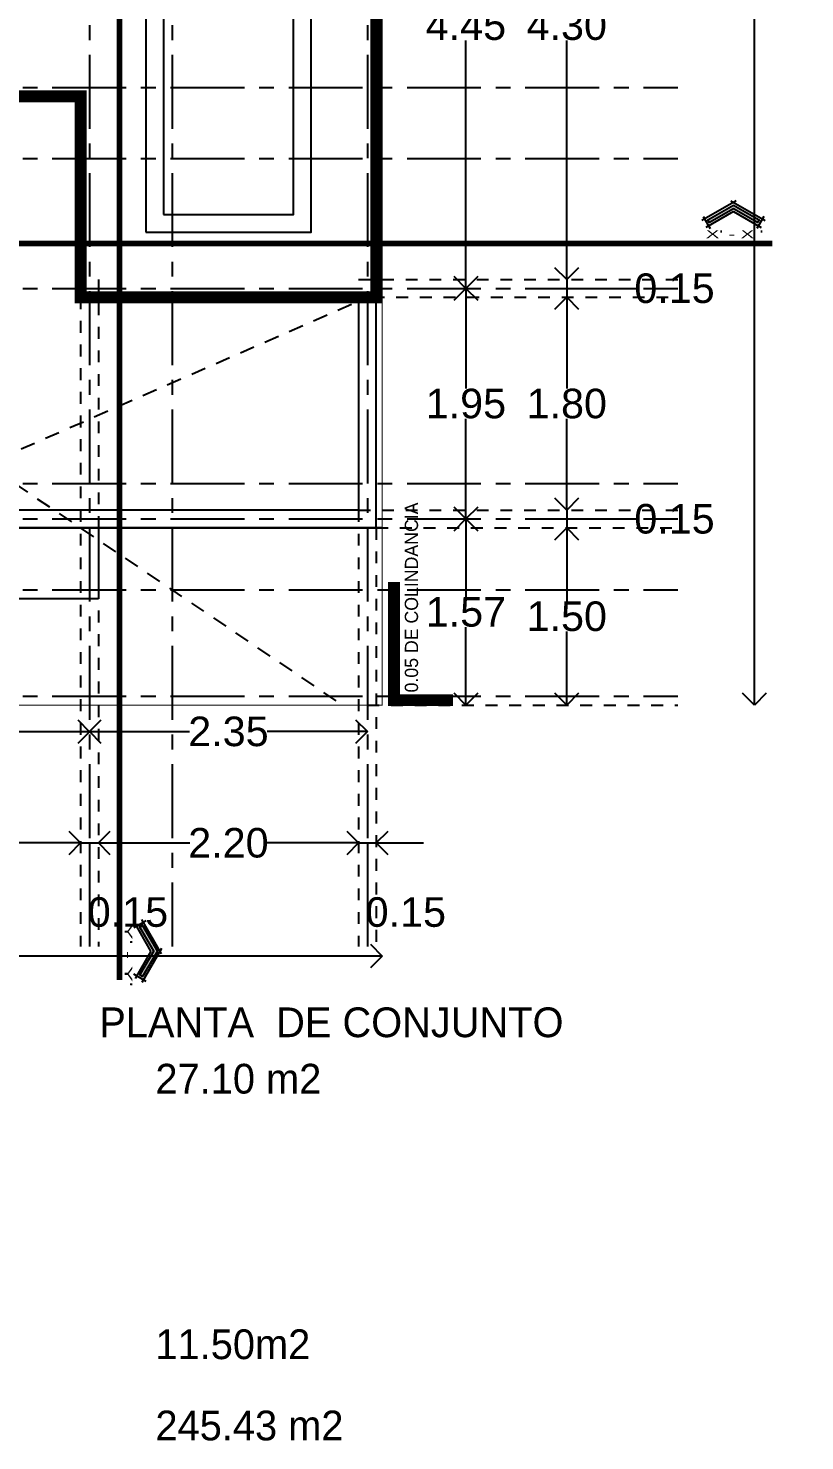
# Model space of a CAD drawing. Header units: metres. Extents: x -58 to 722, y -1100 to 345.
# Drawn here: x 181.32 to 187.89, y -500.41 to -488.46 of the extents above; entities that cross this region are included whole.
import ezdxf
from ezdxf.enums import TextEntityAlignment as Align

# ---------------------------------------------------------------- set-up
doc = ezdxf.new("R2010")
doc.units = ezdxf.units.M
doc.header["$MEASUREMENT"] = 0
for name, pattern in [('ACAD_ISO07W100', [3, 0, -3]), ('CENTER2', [1.125, 0.75, -0.125, 0.125, -0.125]), ('CENTERX2', [4, 2.5, -0.5, 0.5, -0.5]), ('HIDDEN2', [0.1875, 0.125, -0.0625])]:
    doc.linetypes.add(name, pattern=pattern)
doc.layers.get('0').update_dxf_attribs({"color": 255})
doc.layers.get('DEFPOINTS').update_dxf_attribs({"color": 250})
for name, color, linetype in [('FSR_ARQ_001TERRENO', 8, 'Continuous'), ('FSR_ARQ_007PROYECCIONES', 200, 'HIDDEN2'), ('FSR_ARQ_008MOBILIARIO', 115, 'Continuous'), ('FSR_ARQ_010MUROBAJO', 33, 'Continuous'), ('FSR_ARQ_014TEXTOS', 142, 'Continuous'), ('FSR_ARQ_015COTAS', 125, 'Continuous'), ('FSR_ARQ_016EJES', 135, 'CENTER2'), ('FSR_ARQ_024LINEACORTE', 10, 'Continuous'), ('FSR_ARQ_025RESTRI', 140, 'Continuous')]:
    doc.layers.add(name, color=color, linetype=linetype)
doc.styles.add('Arial', font='arial.ttf')
doc.styles.add('ESPACIOS', font='GOTHIC.TTF')
doc.styles.add('style1', font='arial.ttf')
doc.dimstyles.new('PP_PACO', dxfattribs={"dimtxt": 0.18, "dimasz": 0.075, "dimexe": 0.075, "dimexo": 0, "dimgap": 0, "dimtad": 0, "dimtih": 1, "dimtoh": 1, "dimzin": 1, "dimdsep": 46, "dimtxsty": 'style1', "dimcen": 0.15, "dimse1": 1, "dimse2": 1, "dimclrd": 256, "dimclre": 256, "dimadec": 0, "dimazin": 0, "dimtfac": 1, "dimtmove": 0, "dimatfit": 3, "dimfxl": 0.075, "dimarcsym": 0})

# ---------------------------------------------------------------- blocks, each defined once
blk = doc.blocks.new('_Open90')
at = {"color": 0, "linetype": 'ByBlock', "lineweight": -2}
for p, q in [((0, 0), (-1, 0)), ((-0.5, 0.5), (0, 0)), ((0, 0), (-0.5, -0.5))]:
    blk.add_line(p, q, dxfattribs=at)
blk = doc.blocks.new('*D617')
at = {"layer": 'DEFPOINTS', "color": 0, "ltscale": 0.005, "transparency": 16777216}
for p in [(184.692, -486.212), (184.792, -490.662), (185.02, -490.662)]:
    blk.add_point(p, dxfattribs=at)
at = {"layer": 'FSR_ARQ_015COTAS', "lineweight": -2, "ltscale": 0.005, "transparency": 16777216}
for p, q in [((185.02, -486.412), (185.02, -488.309)), ((185.02, -490.462), (185.02, -488.564))]:
    blk.add_line(p, q, dxfattribs=at)
at = {"layer": 'FSR_ARQ_015COTAS', "lineweight": -2, "ltscale": 0.005, "transparency": 16777216, "xscale": 0.2, "yscale": 0.2, "zscale": 0.2}
for p, rotation in [((185.02, -486.212), 90), ((185.02, -490.662), 270)]:
    blk.add_blockref('_Open90', p, dxfattribs=dict(at, rotation=rotation))
at = {"layer": 'FSR_ARQ_015COTAS', "color": 0, "ltscale": 0.005, "transparency": 16777216, "insert": (185.02, -488.437), "char_height": 0.25, "attachment_point": 5, "style": 'style1'}
blk.add_mtext('4.45', dxfattribs=at)
blk = doc.blocks.new('*D618')
at = {"layer": 'DEFPOINTS', "color": 0, "ltscale": 0.005, "transparency": 16777216}
for p in [(184.792, -490.662), (184.636, -492.612), (185.02, -492.612)]:
    blk.add_point(p, dxfattribs=at)
at = {"layer": 'FSR_ARQ_015COTAS', "lineweight": -2, "ltscale": 0.005, "transparency": 16777216}
for p, q in [((185.02, -490.862), (185.02, -491.509)), ((185.02, -492.412), (185.02, -491.764))]:
    blk.add_line(p, q, dxfattribs=at)
at = {"layer": 'FSR_ARQ_015COTAS', "lineweight": -2, "ltscale": 0.005, "transparency": 16777216, "xscale": 0.2, "yscale": 0.2, "zscale": 0.2}
for p, rotation in [((185.02, -490.662), 90), ((185.02, -492.612), 270)]:
    blk.add_blockref('_Open90', p, dxfattribs=dict(at, rotation=rotation))
at = {"layer": 'FSR_ARQ_015COTAS', "color": 0, "ltscale": 0.005, "transparency": 16777216, "insert": (185.02, -491.637), "char_height": 0.25, "attachment_point": 5, "style": 'style1'}
blk.add_mtext('1.95', dxfattribs=at)
blk = doc.blocks.new('*D619')
at = {"layer": 'DEFPOINTS', "color": 0, "ltscale": 0.005, "transparency": 16777216}
for p in [(184.636, -492.612), (184.312, -494.186), (185.02, -494.186)]:
    blk.add_point(p, dxfattribs=at)
at = {"layer": 'FSR_ARQ_015COTAS', "lineweight": -2, "ltscale": 0.005, "transparency": 16777216}
for p, q in [((185.02, -492.812), (185.02, -493.271)), ((185.02, -493.986), (185.02, -493.526))]:
    blk.add_line(p, q, dxfattribs=at)
at = {"layer": 'FSR_ARQ_015COTAS', "lineweight": -2, "ltscale": 0.005, "transparency": 16777216, "xscale": 0.2, "yscale": 0.2, "zscale": 0.2}
for p, rotation in [((185.02, -492.612), 90), ((185.02, -494.186), 270)]:
    blk.add_blockref('_Open90', p, dxfattribs=dict(at, rotation=rotation))
at = {"layer": 'FSR_ARQ_015COTAS', "color": 0, "ltscale": 0.005, "transparency": 16777216, "insert": (185.02, -493.399), "char_height": 0.25, "attachment_point": 5, "style": 'style1'}
blk.add_mtext('1.57', dxfattribs=at)
blk = doc.blocks.new('*D624')
at = {"layer": 'DEFPOINTS', "color": 0, "ltscale": 0.005, "transparency": 16777216}
for p in [(185.447, -486.287), (185.582, -490.587), (185.873, -490.587)]:
    blk.add_point(p, dxfattribs=at)
at = {"layer": 'FSR_ARQ_015COTAS', "lineweight": -2, "ltscale": 0.005, "transparency": 16777216}
for p, q in [((185.873, -486.487), (185.873, -488.309)), ((185.873, -490.387), (185.873, -488.564))]:
    blk.add_line(p, q, dxfattribs=at)
at = {"layer": 'FSR_ARQ_015COTAS', "lineweight": -2, "ltscale": 0.005, "transparency": 16777216, "xscale": 0.2, "yscale": 0.2, "zscale": 0.2}
for p, rotation in [((185.873, -486.287), 90), ((185.873, -490.587), 270)]:
    blk.add_blockref('_Open90', p, dxfattribs=dict(at, rotation=rotation))
at = {"layer": 'FSR_ARQ_015COTAS', "color": 0, "ltscale": 0.005, "transparency": 16777216, "insert": (185.873, -488.437), "char_height": 0.25, "attachment_point": 5, "style": 'style1'}
blk.add_mtext('4.30', dxfattribs=at)
blk = doc.blocks.new('*D625')
at = {"layer": 'DEFPOINTS', "color": 0, "ltscale": 0.005, "transparency": 16777216}
for p in [(185.582, -490.587), (185.595, -490.737), (185.873, -490.737)]:
    blk.add_point(p, dxfattribs=at)
at = {"layer": 'FSR_ARQ_015COTAS', "lineweight": -2, "ltscale": 0.005, "transparency": 16777216}
for p, q in [((185.873, -490.387), (185.873, -490.187)), ((185.873, -490.587), (185.873, -490.737)), ((185.873, -490.587), (185.873, -490.737)), ((185.873, -490.662), (186.458, -490.662)), ((185.873, -490.937), (185.873, -491.137))]:
    blk.add_line(p, q, dxfattribs=at)
at = {"layer": 'FSR_ARQ_015COTAS', "lineweight": -2, "ltscale": 0.005, "transparency": 16777216, "xscale": 0.2, "yscale": 0.2, "zscale": 0.2}
for p, rotation in [((185.873, -490.587), 270), ((185.873, -490.737), 90)]:
    blk.add_blockref('_Open90', p, dxfattribs=dict(at, rotation=rotation))
at = {"layer": 'FSR_ARQ_015COTAS', "color": 0, "ltscale": 0.005, "transparency": 16777216, "insert": (186.784, -490.662), "char_height": 0.25, "attachment_point": 5, "style": 'style1'}
blk.add_mtext('0.15', dxfattribs=at)
blk = doc.blocks.new('*D626')
at = {"layer": 'DEFPOINTS', "color": 0, "ltscale": 0.005, "transparency": 16777216}
for p in [(185.595, -490.737), (185.608, -492.537), (185.873, -492.537)]:
    blk.add_point(p, dxfattribs=at)
at = {"layer": 'FSR_ARQ_015COTAS', "lineweight": -2, "ltscale": 0.005, "transparency": 16777216}
for p, q in [((185.873, -490.937), (185.873, -491.509)), ((185.873, -492.337), (185.873, -491.764))]:
    blk.add_line(p, q, dxfattribs=at)
at = {"layer": 'FSR_ARQ_015COTAS', "lineweight": -2, "ltscale": 0.005, "transparency": 16777216, "xscale": 0.2, "yscale": 0.2, "zscale": 0.2}
for p, rotation in [((185.873, -490.737), 90), ((185.873, -492.537), 270)]:
    blk.add_blockref('_Open90', p, dxfattribs=dict(at, rotation=rotation))
at = {"layer": 'FSR_ARQ_015COTAS', "color": 0, "ltscale": 0.005, "transparency": 16777216, "insert": (185.873, -491.637), "char_height": 0.25, "attachment_point": 5, "style": 'style1'}
blk.add_mtext('1.80', dxfattribs=at)
blk = doc.blocks.new('*D627')
at = {"layer": 'DEFPOINTS', "color": 0, "ltscale": 0.005, "transparency": 16777216}
for p in [(185.608, -492.537), (185.55, -492.687), (185.873, -492.687)]:
    blk.add_point(p, dxfattribs=at)
at = {"layer": 'FSR_ARQ_015COTAS', "lineweight": -2, "ltscale": 0.005, "transparency": 16777216}
for p, q in [((185.873, -492.337), (185.873, -492.137)), ((185.873, -492.537), (185.873, -492.687)), ((185.873, -492.537), (185.873, -492.687)), ((185.873, -492.612), (186.458, -492.612)), ((185.873, -492.887), (185.873, -493.087))]:
    blk.add_line(p, q, dxfattribs=at)
at = {"layer": 'FSR_ARQ_015COTAS', "lineweight": -2, "ltscale": 0.005, "transparency": 16777216, "xscale": 0.2, "yscale": 0.2, "zscale": 0.2}
for p, rotation in [((185.873, -492.537), 270), ((185.873, -492.687), 90)]:
    blk.add_blockref('_Open90', p, dxfattribs=dict(at, rotation=rotation))
at = {"layer": 'FSR_ARQ_015COTAS', "color": 0, "ltscale": 0.005, "transparency": 16777216, "insert": (186.784, -492.612), "char_height": 0.25, "attachment_point": 5, "style": 'style1'}
blk.add_mtext('0.15', dxfattribs=at)
blk = doc.blocks.new('*D628')
at = {"layer": 'DEFPOINTS', "color": 0, "ltscale": 0.005, "transparency": 16777216}
for p in [(185.55, -492.687), (185.494, -494.186), (185.873, -494.186)]:
    blk.add_point(p, dxfattribs=at)
at = {"layer": 'FSR_ARQ_015COTAS', "lineweight": -2, "ltscale": 0.005, "transparency": 16777216}
for p, q in [((185.873, -492.887), (185.873, -493.309)), ((185.873, -493.986), (185.873, -493.564))]:
    blk.add_line(p, q, dxfattribs=at)
at = {"layer": 'FSR_ARQ_015COTAS', "lineweight": -2, "ltscale": 0.005, "transparency": 16777216, "xscale": 0.2, "yscale": 0.2, "zscale": 0.2}
for p, rotation in [((185.873, -492.687), 90), ((185.873, -494.186), 270)]:
    blk.add_blockref('_Open90', p, dxfattribs=dict(at, rotation=rotation))
at = {"layer": 'FSR_ARQ_015COTAS', "color": 0, "ltscale": 0.005, "transparency": 16777216, "insert": (185.873, -493.436), "char_height": 0.25, "attachment_point": 5, "style": 'style1'}
blk.add_mtext('1.50', dxfattribs=at)
blk = doc.blocks.new('*D629')
at = {"layer": 'DEFPOINTS', "color": 0, "ltscale": 0.005, "transparency": 16777216}
for p in [(184.312, -479.186), (184.312, -494.186), (187.46, -494.186)]:
    blk.add_point(p, dxfattribs=at)
at = {"layer": 'FSR_ARQ_015COTAS', "lineweight": -2, "ltscale": 0.005, "transparency": 16777216}
for p, q in [((187.46, -479.386), (187.46, -486.558)), ((187.46, -493.986), (187.46, -486.814))]:
    blk.add_line(p, q, dxfattribs=at)
at = {"layer": 'FSR_ARQ_015COTAS', "lineweight": -2, "ltscale": 0.005, "transparency": 16777216, "xscale": 0.2, "yscale": 0.2, "zscale": 0.2}
for p, rotation in [((187.46, -479.186), 90), ((187.46, -494.186), 270)]:
    blk.add_blockref('_Open90', p, dxfattribs=dict(at, rotation=rotation))
at = {"layer": 'FSR_ARQ_015COTAS', "color": 0, "ltscale": 0.005, "transparency": 16777216, "insert": (187.46, -486.686), "char_height": 0.25, "attachment_point": 5, "style": 'style1'}
blk.add_mtext('15.00', dxfattribs=at)
blk = doc.blocks.new('*D631')
at = {"layer": 'DEFPOINTS', "color": 0, "ltscale": 0.005, "transparency": 16777216}
for p in [(179.487, -493.713), (181.837, -494.154), (181.837, -494.412)]:
    blk.add_point(p, dxfattribs=at)
at = {"layer": 'FSR_ARQ_015COTAS', "lineweight": -2, "ltscale": 0.005, "transparency": 16777216}
for p, q in [((179.687, -494.412), (180.334, -494.412)), ((181.637, -494.412), (180.989, -494.412))]:
    blk.add_line(p, q, dxfattribs=at)
at = {"layer": 'FSR_ARQ_015COTAS', "lineweight": -2, "ltscale": 0.005, "transparency": 16777216, "xscale": 0.2, "yscale": 0.2, "zscale": 0.2, "rotation": 180}
blk.add_blockref('_Open90', (179.487, -494.412), dxfattribs=at)
at = {"layer": 'FSR_ARQ_015COTAS', "lineweight": -2, "ltscale": 0.005, "transparency": 16777216, "xscale": 0.2, "yscale": 0.2, "zscale": 0.2}
blk.add_blockref('_Open90', (181.837, -494.412), dxfattribs=at)
at = {"layer": 'FSR_ARQ_015COTAS', "color": 0, "ltscale": 0.005, "transparency": 16777216, "insert": (180.662, -494.412), "char_height": 0.25, "attachment_point": 5, "style": 'style1'}
blk.add_mtext('2.35', dxfattribs=at)
blk = doc.blocks.new('*D632')
at = {"layer": 'DEFPOINTS', "color": 0, "ltscale": 0.005, "transparency": 16777216}
for p in [(181.837, -494.154), (184.187, -494.212), (184.187, -494.41)]:
    blk.add_point(p, dxfattribs=at)
at = {"layer": 'FSR_ARQ_015COTAS', "lineweight": -2, "ltscale": 0.005, "transparency": 16777216}
for p, q in [((182.037, -494.41), (182.684, -494.41)), ((183.987, -494.41), (183.339, -494.41))]:
    blk.add_line(p, q, dxfattribs=at)
at = {"layer": 'FSR_ARQ_015COTAS', "lineweight": -2, "ltscale": 0.005, "transparency": 16777216, "xscale": 0.2, "yscale": 0.2, "zscale": 0.2, "rotation": 180}
blk.add_blockref('_Open90', (181.837, -494.41), dxfattribs=at)
at = {"layer": 'FSR_ARQ_015COTAS', "lineweight": -2, "ltscale": 0.005, "transparency": 16777216, "xscale": 0.2, "yscale": 0.2, "zscale": 0.2}
blk.add_blockref('_Open90', (184.187, -494.41), dxfattribs=at)
at = {"layer": 'FSR_ARQ_015COTAS', "color": 0, "ltscale": 0.005, "transparency": 16777216, "insert": (183.012, -494.41), "char_height": 0.25, "attachment_point": 5, "style": 'style1'}
blk.add_mtext('2.35', dxfattribs=at)
blk = doc.blocks.new('*D636')
at = {"layer": 'DEFPOINTS', "color": 0, "ltscale": 0.005, "transparency": 16777216}
for p in [(179.562, -495.106), (181.762, -495.115), (181.762, -495.352)]:
    blk.add_point(p, dxfattribs=at)
at = {"layer": 'FSR_ARQ_015COTAS', "lineweight": -2, "ltscale": 0.005, "transparency": 16777216}
for p, q in [((179.762, -495.352), (180.335, -495.352)), ((181.562, -495.352), (180.988, -495.352))]:
    blk.add_line(p, q, dxfattribs=at)
at = {"layer": 'FSR_ARQ_015COTAS', "lineweight": -2, "ltscale": 0.005, "transparency": 16777216, "xscale": 0.2, "yscale": 0.2, "zscale": 0.2, "rotation": 180}
blk.add_blockref('_Open90', (179.562, -495.352), dxfattribs=at)
at = {"layer": 'FSR_ARQ_015COTAS', "lineweight": -2, "ltscale": 0.005, "transparency": 16777216, "xscale": 0.2, "yscale": 0.2, "zscale": 0.2}
blk.add_blockref('_Open90', (181.762, -495.352), dxfattribs=at)
at = {"layer": 'FSR_ARQ_015COTAS', "color": 0, "ltscale": 0.005, "transparency": 16777216, "insert": (180.662, -495.352), "char_height": 0.25, "attachment_point": 5, "style": 'style1'}
blk.add_mtext('2.20', dxfattribs=at)
blk = doc.blocks.new('*D637')
at = {"layer": 'DEFPOINTS', "color": 0, "ltscale": 0.005, "transparency": 16777216}
for p in [(181.762, -495.115), (181.912, -495.088), (181.912, -495.352)]:
    blk.add_point(p, dxfattribs=at)
at = {"layer": 'FSR_ARQ_015COTAS', "lineweight": -2, "ltscale": 0.005, "transparency": 16777216}
for p, q in [((181.562, -495.352), (181.362, -495.352)), ((181.762, -495.352), (181.912, -495.352)), ((181.762, -495.352), (181.912, -495.352)), ((181.837, -495.352), (181.837, -495.938)), ((182.112, -495.352), (182.312, -495.352))]:
    blk.add_line(p, q, dxfattribs=at)
at = {"layer": 'FSR_ARQ_015COTAS', "lineweight": -2, "ltscale": 0.005, "transparency": 16777216, "xscale": 0.2, "yscale": 0.2, "zscale": 0.2}
blk.add_blockref('_Open90', (181.762, -495.352), dxfattribs=at)
at = {"layer": 'FSR_ARQ_015COTAS', "lineweight": -2, "ltscale": 0.005, "transparency": 16777216, "xscale": 0.2, "yscale": 0.2, "zscale": 0.2, "rotation": 180}
blk.add_blockref('_Open90', (181.912, -495.352), dxfattribs=at)
at = {"layer": 'FSR_ARQ_015COTAS', "color": 0, "ltscale": 0.005, "transparency": 16777216, "insert": (182.162, -495.938), "char_height": 0.25, "attachment_point": 5, "style": 'style1'}
blk.add_mtext('0.15', dxfattribs=at)
blk = doc.blocks.new('*D638')
at = {"layer": 'DEFPOINTS', "color": 0, "ltscale": 0.005, "transparency": 16777216}
for p in [(184.112, -495.041), (181.912, -495.088), (184.112, -495.352)]:
    blk.add_point(p, dxfattribs=at)
at = {"layer": 'FSR_ARQ_015COTAS', "lineweight": -2, "ltscale": 0.005, "transparency": 16777216}
for p, q in [((182.112, -495.352), (182.685, -495.352)), ((183.912, -495.352), (183.338, -495.352))]:
    blk.add_line(p, q, dxfattribs=at)
at = {"layer": 'FSR_ARQ_015COTAS', "lineweight": -2, "ltscale": 0.005, "transparency": 16777216, "xscale": 0.2, "yscale": 0.2, "zscale": 0.2, "rotation": 180}
blk.add_blockref('_Open90', (181.912, -495.352), dxfattribs=at)
at = {"layer": 'FSR_ARQ_015COTAS', "lineweight": -2, "ltscale": 0.005, "transparency": 16777216, "xscale": 0.2, "yscale": 0.2, "zscale": 0.2}
blk.add_blockref('_Open90', (184.112, -495.352), dxfattribs=at)
at = {"layer": 'FSR_ARQ_015COTAS', "color": 0, "ltscale": 0.005, "transparency": 16777216, "insert": (183.012, -495.352), "char_height": 0.25, "attachment_point": 5, "style": 'style1'}
blk.add_mtext('2.20', dxfattribs=at)
blk = doc.blocks.new('*D639')
at = {"layer": 'DEFPOINTS', "color": 0, "ltscale": 0.005, "transparency": 16777216}
for p in [(184.112, -495.041), (184.262, -495.046), (184.262, -495.352)]:
    blk.add_point(p, dxfattribs=at)
at = {"layer": 'FSR_ARQ_015COTAS', "lineweight": -2, "ltscale": 0.005, "transparency": 16777216}
for p, q in [((183.912, -495.352), (183.712, -495.352)), ((184.112, -495.352), (184.262, -495.352)), ((184.112, -495.352), (184.262, -495.352)), ((184.187, -495.352), (184.187, -495.938)), ((184.462, -495.352), (184.662, -495.352))]:
    blk.add_line(p, q, dxfattribs=at)
at = {"layer": 'FSR_ARQ_015COTAS', "lineweight": -2, "ltscale": 0.005, "transparency": 16777216, "xscale": 0.2, "yscale": 0.2, "zscale": 0.2}
blk.add_blockref('_Open90', (184.112, -495.352), dxfattribs=at)
at = {"layer": 'FSR_ARQ_015COTAS', "lineweight": -2, "ltscale": 0.005, "transparency": 16777216, "xscale": 0.2, "yscale": 0.2, "zscale": 0.2, "rotation": 180}
blk.add_blockref('_Open90', (184.262, -495.352), dxfattribs=at)
at = {"layer": 'FSR_ARQ_015COTAS', "color": 0, "ltscale": 0.005, "transparency": 16777216, "insert": (184.512, -495.938), "char_height": 0.25, "attachment_point": 5, "style": 'style1'}
blk.add_mtext('0.15', dxfattribs=at)
blk = doc.blocks.new('*D640')
at = {"layer": 'DEFPOINTS', "color": 0, "ltscale": 0.005, "transparency": 16777216}
for p in [(176.312, -494.186), (184.312, -494.186), (184.312, -496.309)]:
    blk.add_point(p, dxfattribs=at)
at = {"layer": 'FSR_ARQ_015COTAS', "lineweight": -2, "ltscale": 0.005, "transparency": 16777216}
for p, q in [((176.512, -496.309), (179.987, -496.309)), ((184.112, -496.309), (180.636, -496.309))]:
    blk.add_line(p, q, dxfattribs=at)
at = {"layer": 'FSR_ARQ_015COTAS', "lineweight": -2, "ltscale": 0.005, "transparency": 16777216, "xscale": 0.2, "yscale": 0.2, "zscale": 0.2, "rotation": 180}
blk.add_blockref('_Open90', (176.312, -496.309), dxfattribs=at)
at = {"layer": 'FSR_ARQ_015COTAS', "lineweight": -2, "ltscale": 0.005, "transparency": 16777216, "xscale": 0.2, "yscale": 0.2, "zscale": 0.2}
blk.add_blockref('_Open90', (184.312, -496.309), dxfattribs=at)
at = {"layer": 'FSR_ARQ_015COTAS', "color": 0, "ltscale": 0.005, "transparency": 16777216, "insert": (180.312, -496.309), "char_height": 0.25, "attachment_point": 5, "style": 'style1'}
blk.add_mtext('8.00', dxfattribs=at)
blk = doc.blocks.new('Flecha_1')
blk.add_hatch(color=256).paths.add_polyline_path([(0, 0.00076), (0.00304, -0.001), (0.00285, -0.00132), (0, 0.00032), (-0.00285, -0.00132), (-0.00304, -0.001)])
for p, q in [((0.00032, 0.00127), (-0.00375, -0.00108)), ((0, 0), (-0.00328, -0.00189)), ((-0.00032, 0.00127), (0.00375, -0.00108)), ((0, 0), (0.00328, -0.00189)), ((-0.00361, -0.00057), (-0.00277, -0.00203)), ((0.00361, -0.00057), (0.00277, -0.00203))]:
    blk.add_line(p, q)
blk.add_lwpolyline([(0, 0.00076), (0.00304, -0.001), (0.00285, -0.00132), (0, 0.00032), (-0.00285, -0.00132), (-0.00304, -0.001)], close=True)
blk = doc.blocks.new('Acceso')
at = {"xscale": 2.4, "yscale": 2.4, "zscale": 2.4}
blk.add_blockref('Flecha_1', (0, -0.0026), dxfattribs=at)
at = {"style": 'Arial', "flags": 8}
for width, p, p2 in [(1.355995, (-0.009, -0.0102), (0.009, -0.0102)), (8.566837, (-0.009, -0.0132), (0.009, -0.0132))]:
    blk.add_attdef('A', text='', height=0.00225, dxfattribs=dict(at, width=width)).set_placement(p, p2, align=Align.FIT)

msp = doc.modelspace()

# ---------------------------------------------------------------- linework, layer by layer
at = {"layer": 'DEFPOINTS', "linetype": 'ACAD_ISO07W100', "ltscale": 0.005}
for p, q in [((181.912, -490.587), (181.912, -496.229)), ((184.112, -490.587), (186.812, -490.587)), ((181.762, -490.737), (181.762, -496.229)), ((184.231, -490.737), (186.812, -490.737)), ((184.112, -492.537), (186.812, -492.537)), ((184.112, -492.537), (184.112, -496.229)), ((184.262, -492.687), (186.812, -492.687)), ((184.262, -492.687), (184.262, -496.229)), ((184.187, -494.186), (186.812, -494.186))]:
    msp.add_line(p, q, dxfattribs=at)
at = {"layer": 'FSR_ARQ_001TERRENO', "const_width": 0.01}
msp.add_lwpolyline([(176.312, -494.186), (176.312, -479.186), (184.312, -479.186), (184.312, -494.186)], close=True, dxfattribs=at)
at = {"layer": 'FSR_ARQ_001TERRENO', "const_width": 0.1}
msp.add_lwpolyline([(184.412, -493.145), (184.412, -494.145), (184.912, -494.145)], dxfattribs=at)
at = {"layer": 'FSR_ARQ_007PROYECCIONES'}
for p, q in [((176.362, -489.037), (183.975, -494.186)), ((176.312, -494.186), (184.187, -490.737))]:
    msp.add_line(p, q, dxfattribs=at)
at = {"layer": 'FSR_ARQ_008MOBILIARIO'}
for p, q in [((181.912, -492.687), (181.912, -493.287)), ((181.912, -493.287), (176.362, -493.287))]:
    msp.add_line(p, q, dxfattribs=at)
at = {"layer": 'FSR_ARQ_010MUROBAJO', "const_width": 0.1}
msp.add_lwpolyline([(176.362, -489.037), (181.762, -489.037), (181.762, -490.737), (184.262, -490.737), (184.262, -483.637), (184.112, -483.637), (176.512, -483.637), (176.362, -483.637), (176.362, -489.037)], dxfattribs=at)
at = {"layer": 'FSR_ARQ_010MUROBAJO'}
for points in [[(182.312, -490.187), (183.712, -490.187), (183.712, -486.687), (182.312, -486.687)], [(182.462, -490.037), (183.562, -490.037), (183.562, -486.837), (182.462, -486.837)], [(184.262, -490.737), (184.112, -490.737), (184.112, -492.537), (176.512, -492.537), (176.512, -489.037), (176.362, -489.037), (176.362, -492.687), (184.262, -492.687)]]:
    msp.add_lwpolyline(points, close=True, dxfattribs=at)
at = {"layer": 'FSR_ARQ_016EJES', "linetype": 'CENTERX2', "ltscale": 0.25}
for p, q in [((181.837, -476.686), (181.837, -496.229)), ((182.537, -476.686), (182.537, -496.229)), ((184.187, -476.686), (184.187, -496.229)), ((172.522, -488.962), (186.812, -488.962)), ((172.522, -489.562), (186.812, -489.562)), ((172.522, -490.662), (186.812, -490.662)), ((172.522, -492.312), (186.812, -492.312)), ((172.522, -492.612), (186.812, -492.612)), ((172.522, -493.212), (186.812, -493.212)), ((172.522, -494.111), (186.812, -494.111))]:
    msp.add_line(p, q, dxfattribs=at)
at = {"layer": 'FSR_ARQ_024LINEACORTE', "linetype": 'CENTER2', "const_width": 0.05}
for points in [[(182.091, -496.51), (182.091, -476.484)], [(171.293, -490.282), (187.612, -490.282)]]:
    msp.add_lwpolyline(points, dxfattribs=at)
at = {"layer": 'FSR_ARQ_025RESTRI', "linetype": 'HIDDEN2', "ltscale": 2.5, "const_width": 0.02, "flags": 128}
for points in [[(176.312, -492.687), (184.312, -492.687)], [(184.312, -492.687), (176.312, -492.687)]]:
    msp.add_lwpolyline(points, dxfattribs=at)

# ---------------------------------------------------------------- block references
at = {"layer": 'FSR_ARQ_024LINEACORTE', "linetype": 'CENTER2'}
ref = msp.add_blockref('Acceso', (187.283, -489.935), dxfattribs=dict(at, xscale=29.61699996122224, yscale=29.61699996122224, zscale=29.61699996122224))
ref.add_attrib('A', "X' - X ' ", dxfattribs={"layer": '0', "height": 0.0666, "style": 'Arial', "width": 1.812114}).set_placement((187.05, -490.237), (187.583, -490.237), align=Align.FIT)
ref = msp.add_blockref('Acceso', (182.434, -496.266), dxfattribs=dict(at, xscale=29.61699996122224, yscale=29.61699996122224, zscale=29.61699996122224, rotation=270))
ref.add_attrib('A', "Y' - Y'", dxfattribs={"layer": '0', "height": 0.0666, "rotation": 270, "style": 'Arial', "width": 2.198725}).set_placement((182.133, -496.034), (182.133, -496.567), align=Align.FIT)

# ---------------------------------------------------------------- texts
at = {"layer": 'FSR_ARQ_014TEXTOS', "insert": (184.617, -494.079), "char_height": 0.112, "attachment_point": 7, "rotation": 90, "style": 'ESPACIOS'}
msp.add_mtext_dynamic_manual_height_columns('0.05 DE COLINDANCIA', width=3.09515, gutter_width=0.525, heights=[0], dxfattribs=at)
at = {"layer": 'FSR_ARQ_014TEXTOS', "char_height": 0.2516, "attachment_point": 1, "style": 'ESPACIOS'}
for s, width, insert in [('\\pxi5.98854;PLANTA  DE CONJUNTO', 6.18397, (180.413, -496.743)), ('\\pxi5.98854;27.10 m2', 3.93119, (180.888, -497.22)), ('\\pxi5.98854;11.50m2', 3.93119, (180.888, -499.466)), ('\\pxi5.98854;245.43 m2', 3.93119, (180.888, -500.153))]:
    msp.add_mtext_dynamic_manual_height_columns(s, width=width, gutter_width=0.302, heights=[0], dxfattribs=dict(at, insert=insert))

# ---------------------------------------------------------------- dimensions: what is measured, and where the dimension line sits
at = {"layer": 'FSR_ARQ_015COTAS', "ltscale": 0.005}
for base, p1, p2, picture, middle in [((187.46, -494.186), (184.312, -479.186), (184.312, -494.186), '*D629', (187.46, -486.686)), ((185.02, -490.662), (184.692, -486.212), (184.792, -490.662), '*D617', (185.02, -488.437)), ((185.873, -490.587), (185.447, -486.287), (185.582, -490.587), '*D624', (185.873, -488.437)), ((185.873, -490.737), (185.582, -490.587), (185.595, -490.737), '*D625', (186.458, -490.662)), ((185.02, -492.612), (184.792, -490.662), (184.636, -492.612), '*D618', (185.02, -491.637)), ((185.873, -492.537), (185.595, -490.737), (185.608, -492.537), '*D626', (185.873, -491.637)), ((185.873, -492.687), (185.608, -492.537), (185.55, -492.687), '*D627', (186.458, -492.612)), ((185.02, -494.186), (184.636, -492.612), (184.312, -494.186), '*D619', (185.02, -493.399)), ((185.873, -494.186), (185.55, -492.687), (185.494, -494.186), '*D628', (185.873, -493.436))]:
    dim = msp.add_linear_dim(base=base, p1=p1, p2=p2, angle=90, dimstyle='PP_PACO', override={"dimtxt": 0.25, "dimasz": 0.2, "dimblk1": 'Open90', "dimblk2": 'Open90', "dimsah": 1, "dimtmove": 1, "dimfxlon": 1}, dxfattribs=at)
    dim.commit()
    dim.dimension.update_dxf_attribs({"geometry": picture, "text_midpoint": middle})
for base, p1, p2, picture, middle in [((181.837, -494.412), (179.487, -493.713), (181.837, -494.154), '*D631', (180.662, -494.412)), ((184.312, -496.309), (176.312, -494.186), (184.312, -494.186), '*D640', (180.312, -496.309)), ((184.187, -494.41), (181.837, -494.154), (184.187, -494.212), '*D632', (183.012, -494.41)), ((184.112, -495.352), (181.912, -495.088), (184.112, -495.041), '*D638', (183.012, -495.352)), ((184.262, -495.352), (184.112, -495.041), (184.262, -495.046), '*D639', (184.187, -495.938)), ((181.762, -495.352), (179.562, -495.106), (181.762, -495.115), '*D636', (180.662, -495.352)), ((181.912, -495.352), (181.762, -495.115), (181.912, -495.088), '*D637', (181.837, -495.938))]:
    dim = msp.add_linear_dim(base=base, p1=p1, p2=p2, dimstyle='PP_PACO', override={"dimtxt": 0.25, "dimasz": 0.2, "dimblk1": 'Open90', "dimblk2": 'Open90', "dimsah": 1, "dimtmove": 1, "dimfxlon": 1}, dxfattribs=at)
    dim.commit()
    dim.dimension.update_dxf_attribs({"geometry": picture, "text_midpoint": middle})

doc.saveas('drawing.dxf')
